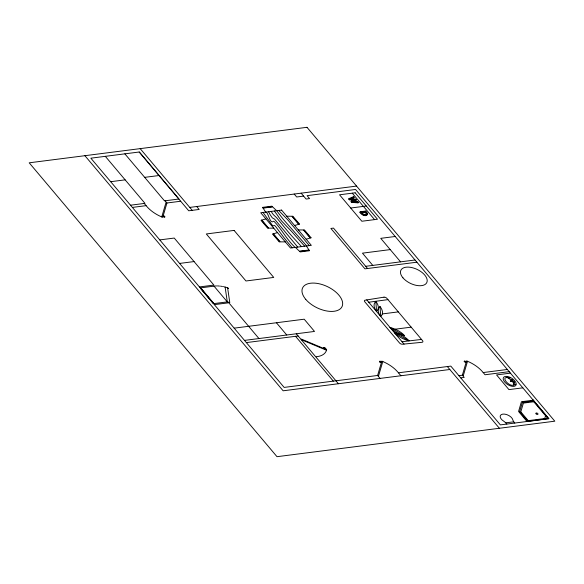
<?xml version="1.0" encoding="UTF-8"?>
<svg xmlns="http://www.w3.org/2000/svg" width="584" height="584" viewBox="0 0 584 584"><rect width="100%" height="100%" fill="white"/><g stroke="black" fill="none" stroke-linecap="round" stroke-linejoin="round"><path stroke-width="0.88" d="M165.082 200.786L166.944 202.991L162.724 217.343L161.761 216.941L165.98 202.59L166.944 202.991L180.69 201.239M324.156 348.641L324.303 348.144M324.945 348.969L325.091 348.473M326.493 350.239L326.653 349.685L301.41 339.1L301.249 339.647L326.493 350.239A24.915 13.461 25.4 0 1 317.068 356.634L316.272 356.736M380.089 378.41L377.607 375.468L381.826 361.116L382.79 361.525L378.571 375.87L377.607 375.468L284.138 387.411L90.856 158.184L139.328 151.993L178.974 199.013L164.505 200.859L124.859 153.84M460.732 377.87L464.207 377.425L462.346 375.22L466.565 360.868L467.529 361.27L463.309 375.621L462.346 375.22L458.871 375.665M527.732 421.261L519.643 411.662L522.373 402.376L533.71 400.923L522.373 402.376M544.719 418.546L545.544 415.728M511.533 381.513L510.306 381.155L511.022 380.877M511.679 380.622L510.591 379.571A7.088 3.833 25.4 0 0 509.117 378.483L509.139 378.337M509.941 377.505L509.722 378.899M353.838 200.1L349.378 199.816L348.809 199.137L349.079 198.553L353.576 196.662L354.116 197.297L353.838 197.874L350.809 199.093M349.378 199.816L349.655 199.239L349.079 198.553M349.655 199.239L355.006 199.582L351.232 201.108L350.962 201.692L351.546 202.385L358.036 202.852L358.313 202.276L357.802 201.67L352.393 201.327L356.218 199.794L355.692 199.166L350.327 198.816L354.116 197.297M353.305 197.239L353.576 196.662M351.546 202.385L351.823 201.808L351.232 201.108M355.692 199.166L355.415 199.743L355.948 200.37L352.123 201.903M355.948 200.37L356.218 199.794M367.095 213.744L367.241 214.868C364.942 217.051 361.306 214.576 359.948 212.342L360.219 211.758L365.723 211.058L367.373 213.16L367.518 214.292C365.212 216.467 361.584 213.992 360.219 211.758M361.372 212.299C362.416 213.948 365.029 215.35 366.679 213.846L365.62 211.758L361.372 212.299L361.094 212.875L365.343 212.335L366.38 213.802L366.19 214.7M365.453 211.634L365.723 211.058M365.343 212.335L365.62 211.758M511.46 379.439C513.701 380.323 509.847 379.359 512.037 379.454M512.058 379.856L511.679 379.834M513.701 382.097L514.3 382.52M348.809 199.137L350.305 198.502M512.65 380.242L510.912 380.921L511.38 381.476L513.825 381.629L512.65 380.242L511.212 380.804L511.796 381.505L513.825 381.629M265.917 218.883L261.807 220.088L268.603 228.147L273.757 228.169M294.584 225.512L298.701 224.307L291.898 216.241L286.751 216.219M277.48 232.593L273.37 233.797L280.167 241.864L285.32 241.886M306.147 239.221L310.265 238.024L303.461 229.957L298.314 229.935M368.73 302.235L387.959 299.621M224.314 286.868L227.592 287.708L228.424 288.438L227.709 288.474L229.789 302.534L227.307 301.899L213.948 303.6L200.677 287.854L214.678 286.065M110.675 181.697L125.144 179.85M144.679 177.353L159.147 175.507M130.502 205.21L144.971 203.356L105.324 156.337M132.364 207.415L146.109 205.656M189.734 207.408L356.561 186.084M303.622 196.107L296.679 196.991L294.197 194.056M262.939 207.86L272.378 206.656L271.874 206.174L262.61 207.357L262.939 207.86M350.692 208.021L366.321 206.028M359.948 212.342L361.518 212.138M159.768 239.907L174.236 238.06L213.883 285.08L199.414 286.934M179.587 263.421L194.056 261.574M395.215 236.491L380.746 238.338L400.566 261.851M390.243 249.602L362.46 253.157L372.789 265.399M365.701 266.304L415.034 259.997M200.341 288.036L213.416 303.534M416.896 262.201L364.949 268.844L330.88 228.432L333.486 228.103L367.555 268.509M214.343 304.636L228.811 302.789L258.96 338.545M234.169 328.15L304.198 319.2L314.521 331.442L244.492 340.392M382.33 313.922L398.303 311.885M246.353 342.596L298.147 335.975M395.2 329.193L411.173 327.149M398.441 372.804L450.819 366.11L500.379 424.889L548.851 418.691L355.561 189.471L307.096 195.662L309.571 198.604L306.096 199.042L301.14 193.165M449.826 369.497L283.145 390.798L84.906 155.694M483.18 372.555L507.343 369.468M509.204 371.672L485.041 374.76L482.61 371.884A24.915 13.461 25.4 0 0 467.529 361.27M510.438 373.139L496.553 374.921L508.941 389.616L522.833 387.834M532.739 399.595L548.704 418.713M533.258 400.208L521.432 401.719L518.563 411.479L527.002 421.487M534.353 401.69L523.395 403.091L520.811 411.866L528.637 421.144M513.73 421.823L512.913 420.144A6.862 3.708 25.4 0 0 502.831 414.107A6.862 3.708 25.4 0 0 503.89 421.298L505.795 422.838L513.73 421.823L514.767 423.05M528.221 420.655L547.61 418.173L533.776 401.763M548.748 418.575L526.279 421.575M402.048 341.749L421.517 339.421M215.343 285.999L216.029 285.956M216.722 285.934L217.438 285.934M218.161 285.956L218.898 285.999M227.643 288.014L228.249 288.394L227.709 288.474M350.947 199.458L352.736 199.575M351.823 201.808L358.313 202.276M219.65 286.058L220.409 286.138M221.175 286.248L221.949 286.372M519.643 411.662L527.805 421.246M222.73 286.518L223.519 286.678M513.832 382.454L514.497 382.586L514.124 382.031M513.986 381.972L514.358 382.418M515.803 384.454L513.504 383.381M512.453 381.542L513.175 382.637A7.088 3.833 25.4 0 1 513.65 383.856L514.081 384.119A3.314 1.788 25.4 0 1 513.869 385.206L513.986 385.484M163.14 215.927L164.016 216.292M163.009 216.372L163.885 216.737M465.404 361.474L466.28 361.839M465.273 361.919L466.149 362.292M380.666 361.722L381.542 362.087M380.534 362.168L381.41 362.54M362.949 214.591L363.489 214.839M390.09 327.536L404.624 335.712A16.52 8.921 25.4 0 0 390.09 327.536A16.52 8.921 25.4 0 0 404.624 335.712M394.463 332.581L408.997 340.757A16.52 8.921 25.4 0 0 394.463 332.581A16.52 8.921 25.4 0 0 408.997 340.757M274.349 211.014L277.407 215.116A68.627 37.077 25.4 0 0 279.51 218.248L280.678 219.81A36.748 19.849 25.4 0 0 281.904 221.321L289.233 228.986A105.543 57.02 25.4 0 1 292.066 231.957L304.666 246.207M295.409 247.382L299.439 251.215L308.972 249.996L306.388 245.981M509.117 378.235L509.022 378.14A3.314 1.788 25.4 0 0 507.24 377.344L506.927 377.118M278.692 210.459L287.562 219.635A75.285 40.676 25.4 0 1 289.737 222.219L309.294 245.616M301.483 246.609L291.744 235.921A295.3 159.534 25.4 0 1 287.824 231.403L276.882 218.044A19.739 10.665 25.4 0 0 275.86 217L273.743 215.014A10.147 5.482 25.4 0 1 273.078 214.277L272.246 213.131A27.776 15.009 25.4 0 1 271.604 212.116L271.502 211.941A10.001 5.402 25.4 0 1 271.348 211.663L271.166 211.423M361.496 213.35L361.839 213.737M306.688 245.944L283.97 220.117A113.033 61.065 25.4 0 1 282.444 218.248A98.871 53.414 25.4 0 1 280.853 216.197L276.663 210.714L272.626 206.897L263.099 208.108L265.676 212.123M295.117 247.426C286.905 239.798 281.663 229.147 273.991 221.307A0.876 0.474 25.4 0 0 273.538 221.307C269.903 224.694 268.589 212.737 265.961 212.087M404.062 344.122L366.745 299.862M352.276 193.173L374.578 219.621M357.525 202.246L358.036 202.852M505.795 422.838L506.832 424.064M447.344 366.555L499.386 428.269M400.923 375.746L397.872 372.132A24.915 13.461 25.4 0 0 382.79 361.525M196.677 206.517L199.159 209.459L188.742 210.787L139.182 152.015M140.175 148.628L192.216 210.342M296.292 333.771L338.413 383.732M295.541 336.311L333.333 381.126M276.414 322.748L286.744 334.99M144.248 203.451L146.672 206.327A24.915 13.461 25.4 0 0 161.761 216.941M214.029 286.145L227.307 301.899L225.11 287.072M200.589 288.138L213.452 303.395M292.219 247.798L285.496 239.579A218.379 117.975 25.4 0 1 282.123 235.206L275.327 226.096L274.283 225.461L273.144 225.92L272.327 225.314L263.063 212.459M297.723 247.09L274.67 219.219A3.628 1.956 25.4 0 0 274.035 218.817L272.925 218.226A3.103 1.672 25.4 0 1 272.217 217.722L270.093 214.613A88.184 47.64 25.4 0 0 269.363 213.204L268.56 211.751M379.987 306.498L380.731 316.44A16.52 8.921 25.4 0 1 379.987 306.498A16.52 8.921 25.4 0 1 380.731 316.44M375.833 301.432L376.57 311.367A16.52 8.921 25.4 0 0 375.833 301.432A16.52 8.921 25.4 0 0 376.57 311.367M509.117 378.483A4.263 2.3 25.4 0 0 507.511 377.717A1.745 0.942 25.4 0 0 506.496 377.585L506.021 377.644A2.54 1.372 25.4 0 0 505.204 378.031A4.46 2.409 25.4 0 0 504.904 379.023A6.417 3.467 25.4 0 0 505.277 380.272A9.11 4.92 25.4 0 0 507.832 383.301A6.417 3.467 25.4 0 0 509.438 384.396A4.46 2.409 25.4 0 0 511.175 385.126A2.54 1.372 25.4 0 0 512.438 385.25L512.913 385.184A1.745 0.942 25.4 0 0 513.526 384.849A4.263 2.3 25.4 0 0 513.65 383.856M163.863 216.817C165.367 218.934 164.995 214.335 163.863 216.817M323.733 347.568L325.836 348.451L323.733 347.568M379.461 361.803C381.009 363.912 380.512 359.35 379.461 361.803M464.2 361.554C465.747 363.664 465.251 359.102 464.2 361.554M261.544 220.161L261.033 220.314L267.64 228.147L268.282 228.154L261.544 220.161M299.475 224.081L298.957 224.234L292.219 216.241L292.861 216.241L299.475 224.081M273.115 233.877L272.597 234.023L279.203 241.864L279.846 241.864L273.115 233.877M311.038 237.797L310.52 237.943L303.782 229.957L304.425 229.957L311.038 237.797M383.995 297.168L365.19 300.176A2.117 1.146 25.4 0 0 364.73 301.724L399.507 342.961A2.285 1.234 25.4 0 0 402.332 344.224L422.057 342.304A2.285 1.234 25.4 0 0 422.531 340.618L386.944 298.417A2.285 1.234 25.4 0 0 383.995 297.168M306.994 127.312L29.2 162.812L277.006 456.688L554.8 421.188L306.994 127.312M355.167 192.8L339.538 194.8L361.846 221.248L377.468 219.248L355.167 192.8M281.583 210.087L260.749 212.751L290.489 248.017L311.323 245.353L281.583 210.087M234.096 230.41L206.313 233.965L245.966 280.984L273.743 277.429L234.096 230.41M309.133 250.244L299.694 251.448L300.198 251.93L309.454 250.748L309.133 250.244M402.945 277.816A14.344 7.745 25.4 0 0 426.006 283.707A14.344 7.745 25.4 0 0 412.552 267.749A14.344 7.745 25.4 0 0 402.945 277.816M305.753 299.366A21.827 11.789 25.4 0 0 340.844 308.33A21.827 11.789 25.4 0 0 320.368 284.05A21.827 11.789 25.4 0 0 305.753 299.366M510.263 377.432A6.731 3.635 25.4 0 0 507.686 376.549A5.577 3.015 25.4 0 0 503.97 377.03A6.731 3.635 25.4 0 0 503.233 378.33A7.767 4.197 25.4 0 0 503.496 380.038A9.081 4.906 25.4 0 0 506.759 383.907A7.767 4.197 25.4 0 0 509.146 385.338A6.731 3.635 25.4 0 0 511.723 386.221A5.577 3.015 25.4 0 0 515.438 385.747A6.731 3.635 25.4 0 0 516.176 384.44A7.767 4.197 25.4 0 0 515.913 382.732A9.081 4.906 25.4 0 0 512.65 378.87A7.767 4.197 25.4 0 0 510.263 377.432M536.083 413.815A1.146 0.62 25.4 0 0 537.922 414.282A1.146 0.62 25.4 0 0 536.849 413.012A1.146 0.62 25.4 0 0 536.083 413.815"/></g></svg>
